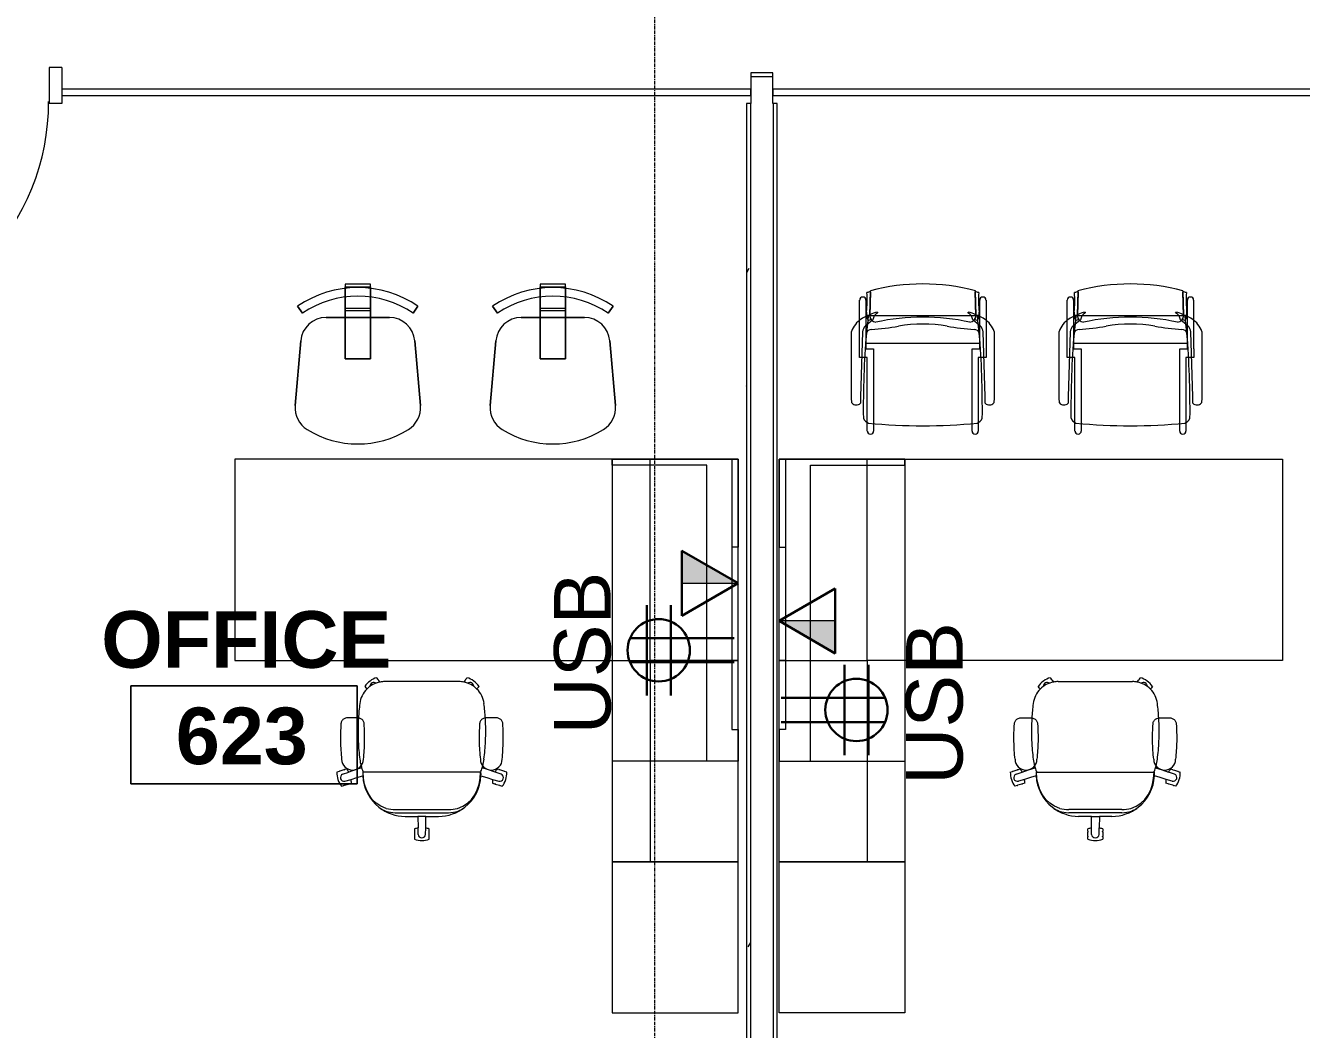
# Model space of a CAD drawing. Header units: inches. Extents: x 2468 to 4886, y -16 to 1381.
# Drawn here: x 4112 to 4314.8, y 357.7 to 517.3 of the extents above; entities that cross this region are included whole.
import ezdxf

# ---------------------------------------------------------------- set-up
doc = ezdxf.new("R2010")
doc.units = ezdxf.units.IN
doc.header["$MEASUREMENT"] = 0
doc.linetypes.add('Grid Line 1_2_', pattern=[0.875, 0.5, -0.125, 0.125, -0.125])
for name, color, linetype, lineweight in [('A-ANNO-NOTE', 131, 'Continuous', 30), ('A-AREA-IDEN', 2, 'Continuous', 9), ('A-DOOR', 31, 'Continuous', 13), ('A-DOOR-FRAM', 31, 'Continuous', 20), ('A-GLAZ-CURT', 52, 'Continuous', 9), ('A-WALL', 113, 'Continuous', 13), ('A-WALL-PATT', 111, 'Continuous', 13), ('I-FURN', 30, 'Continuous', 9), ('I-WALL', 2, 'Continuous', 13), ('S-GRID', 1, 'Continuous', 9)]:
    doc.layers.add(name, color=color, linetype=linetype, lineweight=lineweight)
doc.styles.add('Swis721 Lt BT', font='swissl.ttf', dxfattribs={"height": 9})
doc.styles.add('Swis721 Lt BT_B', font='', dxfattribs={"height": 9})
doc.styles.get('Swis721 Lt BT_B').set_extended_font_data('Swis721 Lt BT', bold=True)

# ---------------------------------------------------------------- blocks, each defined once
blk = doc.blocks.new('Table-Teknion-Credenza_Top_for_Freestanding_Storage - CJCT20064-V2-6TH FLOOR POWER _ SIGNAL')
at = {"layer": 'I-FURN'}
for p, q in [((32, 10), (-32, 10)), ((-32, 10), (-32, 9)), ((-32, 9), (-32, -10)), ((32, -4), (32, 10)), ((32, -10), (32, -4)), ((-32, -10), (32, -10))]:
    blk.add_line(p, q, dxfattribs=at)
blk = doc.blocks.new('Storage-Teknion-Wall_Panel_Open_Shelves - CJWO3HF1432-V3-6TH FLOOR POWER _ SIGNAL')
at = {"layer": 'I-FURN'}
for p, q in [((16, 1), (-16, 1)), ((-16, 1), (-16, -13)), ((16, -13), (16, 1)), ((-16, -13), (16, -13))]:
    blk.add_line(p, q, dxfattribs=at)
blk = doc.blocks.new('Storage-Teknion-Wall_Panel_Under_Wall_Mount_Storage_Tackable - CJWUT2HF32-V4-6TH FLOOR POWER _ SIGNAL')
at = {"layer": 'I-FURN'}
for p, q in [((16, 0), (-16, 0)), ((-16, 0), (-16, -1)), ((-16, -1), (16, -1)), ((16, -1), (16, 0))]:
    blk.add_line(p, q, dxfattribs=at)
blk = doc.blocks.new('Support-Teknion-Power_Trunk_with_End_Gable - CJPTG292048-V20-6TH FLOOR POWER _ SIGNAL')
at = {"layer": 'I-FURN'}
for p, q in [((23, 15), (24, 15)), ((23, 9), (23, 15)), ((24, 15), (24, 9)), ((23, 0), (23, 9)), ((24, 9), (24, -4)), ((-24, 0), (-8, 0)), ((-24, -5), (-24, 0)), ((-8, 0), (23, 0)), ((-19, -4), (-19, -5)), ((10, -4), (-19, -4)), ((10, -5), (10, -4)), ((24, -4), (24, -5)), ((-19, -5), (-24, -5)), ((24, -5), (10, -5))]:
    blk.add_line(p, q, dxfattribs=at)
blk = doc.blocks.new('Table-Teknion-Run_Off_Fixed_Journal_Leg - CJRF3266-5115852-6TH FLOOR POWER _ SIGNAL')
at = {"layer": 'I-FURN'}
for p, q in [((33, 16), (-33, 16)), ((-33, 16), (-33, -16)), ((33, -16), (33, 16)), ((-33, -16), (33, -16))]:
    blk.add_line(p, q, dxfattribs=at)
blk = doc.blocks.new('Storage-Teknion-Tower_Pedestal_Coat_and_Open_Shelves - CJTPF692024-5115853-6TH FLOOR POWER _ SIGNAL')
at = {"layer": 'I-FURN'}
for p, q in [((12, 20), (-12, 20)), ((-12, 20), (-12, 0)), ((12, 0), (12, 20)), ((-12, 0), (12, 0))]:
    blk.add_line(p, q, dxfattribs=at)
blk = doc.blocks.new('Chair-Teknion-Projek - No Headrest_  Fixed T-Arms-V21-6TH FLOOR POWER _ SIGNAL')
at = {"layer": 'I-FURN'}
for p, q in [((-1.18, 13.82), (-1.18, 13.45)), ((-1.18, 13.33), (-1.18, 12.66)), ((-1.18, 12.54), (-1.18, 12.17)), ((-0.6, 13.04), (-0.61, 12.02)), ((0.6, 13.04), (0.61, 12.02)), ((1.18, 13.45), (1.18, 13.82)), ((1.18, 12.66), (1.18, 13.33)), ((1.18, 12.17), (1.18, 12.54)), ((-0.63, 10.17), (-2.65, 10.17)), ((-0.61, 12.02), (-0.63, 10.17)), ((-0.63, 10.17), (0.64, 10.17)), ((0.64, 10.17), (0.61, 12.02)), ((2.65, 10.17), (0.64, 10.17)), ((4.23, 9.61), (-4.23, 9.61)), ((4.23, 9.07), (-4.23, 9.07)), ((-12.42, 5.28), (-12.78, 5.39)), ((-11.67, 5.03), (-12.31, 5.24)), ((-11.24, 4.3), (-12.21, 4.6)), ((-11.2, 4.88), (-11.56, 5)), ((11.56, 5), (11.2, 4.88)), ((12.22, 4.6), (11.24, 4.3)), ((12.31, 5.24), (11.67, 5.03)), ((12.78, 5.39), (12.42, 5.28)), ((-13.51, 3.15), (-13.15, 3.03)), ((-13.04, 2.99), (-12.4, 2.79)), ((-12.59, 3.46), (-11.62, 3.13)), ((-12.29, 2.75), (-11.93, 2.64)), ((-9.39, 3.16), (9.39, 3.16)), ((12.59, 3.46), (11.62, 3.13)), ((11.93, 2.64), (12.29, 2.75)), ((12.4, 2.79), (13.04, 2.99)), ((13.15, 3.03), (13.51, 3.15)), ((-11.87, -5.48), (-11.02, -5.48)), ((-11.02, -5.48), (-10.17, -5.48)), ((10.17, -5.48), (11.02, -5.48)), ((11.02, -5.48), (11.87, -5.48)), ((-8.76, -10.04), (-8.79, -10.09)), ((8.79, -10.09), (8.76, -10.04)), ((-8.86, -10.18), (-9.08, -10.49)), ((-7.17, -11.87), (-6.95, -11.57)), ((-6.88, -11.48), (-6.65, -11.17)), ((-5.91, -11.24), (5.91, -11.24)), ((6.65, -11.17), (6.88, -11.48)), ((6.95, -11.57), (7.17, -11.87)), ((9.08, -10.49), (8.86, -10.18))]:
    blk.add_line(p, q, dxfattribs=at)
at = {"layer": 'I-FURN', "flags": 128}
for points in [[(-9.39, 3.72), (-10.32, 4.01), (-11.24, 4.3)], [(11.24, 4.3), (10.32, 4.01), (9.39, 3.72)], [(-11.62, 3.13), (-10.6, 2.79), (-9.58, 2.44)], [(9.58, 2.44), (10.6, 2.79), (11.62, 3.13)]]:
    blk.add_lwpolyline(points, dxfattribs=at)
at = {"layer": 'I-FURN'}
for centre, radius, start, end in [((0, 10.37), 3.64, 71.0766, 108.9234), ((-1.12, 13.45), 0.062, 180, 255.4949), ((-1.12, 13.33), 0.062, 104.5051, 180), ((-1.12, 12.66), 0.062, 180, 255.4949), ((-1.12, 12.54), 0.062, 104.5051, 180), ((0, 12.99), 0.6, 4.6052, 175.3948), ((1.12, 13.45), 0.062, 284.5051, 0), ((1.12, 13.33), 0.062, 0, 75.4949), ((1.12, 12.66), 0.062, 284.5051, 0), ((1.12, 12.54), 0.062, 360, 75.4949), ((-2.65, 3.42), 6.75, 90, 128.2502), ((0, 15.62), 3.65, 251.125, 260.3423), ((0, 15.62), 3.65, 279.6577, 288.875), ((2.65, 3.42), 6.75, 51.7498, 90), ((-2.64, 3.42), 6.76, 128.2502, 177.4222), ((-4.23, 5.34), 4.26, 110.8332, 127.5604), ((-4.23, 5.34), 4.26, 90, 110.8332), ((-4.46, 4.82), 4.25, 86.8142, 106.3928), ((4.23, 5.34), 4.26, 69.1668, 90), ((4.46, 4.82), 4.25, 73.6072, 93.1858), ((4.23, 5.34), 4.26, 52.4396, 69.1668), ((2.64, 3.42), 6.76, 2.5778, 51.7498), ((-9.87, 3.21), 3.64, 143.0766, 180.9234), ((-12.36, 4.01), 0.6, 75.7003, 247.3948), ((-12.44, 5.22), 0.062, 356.5051, 72), ((-12.33, 5.18), 0.062, 72, 147.4949), ((-11.69, 4.98), 0.062, 356.5051, 72), ((-11.58, 4.94), 0.062, 72, 147.4949), ((-14.86, 4.83), 3.65, 351.6577, 0.875), ((14.86, 4.83), 3.65, 179.125, 188.3423), ((11.58, 4.94), 0.062, 32.5051, 108), ((11.69, 4.98), 0.062, 108, 183.4949), ((12.36, 4.01), 0.6, 292.6052, 103.3948), ((12.33, 5.18), 0.062, 32.5051, 108), ((12.44, 5.22), 0.062, 108, 183.4949), ((9.87, 3.21), 3.64, 359.0766, 36.9234), ((-13.13, 3.09), 0.062, 252, 327.4949), ((-13.02, 3.05), 0.062, 176.5051, 252), ((-11.07, 1.13), 1.68, 88.2371, 181.0514), ((-12.38, 2.85), 0.062, 252, 327.4949), ((-12.27, 2.81), 0.062, 176.5051, 252), ((-14.86, 4.83), 3.65, 323.125, 332.3423), ((-10.97, 1.13), 1.68, 358.9487, 91.7629), ((-1.73, 0.04), 8.21, 165.0008, 172.6326), ((-1.73, 0.04), 8.21, 163.0114, 165.0008), ((-5.24, 1.24), 4.5, 154.7303, 164.55), ((-3.3, 3.44), 6.1, 177.3817, 182.6183), ((10.97, 1.13), 1.68, 88.2371, 181.0513), ((5.25, 1.25), 4.49, 15.4405, 25.2792), ((2.64, 3.42), 6.76, 357.851, 2.702), ((1.73, 0.04), 8.21, 14.9992, 16.9886), ((1.73, 0.04), 8.21, 7.3674, 14.9992), ((11.07, 1.13), 1.68, 358.9486, 91.7629), ((14.86, 4.83), 3.65, 207.6577, 216.875), ((12.27, 2.81), 0.062, 288, 3.4949), ((12.38, 2.85), 0.062, 212.5051, 288), ((13.02, 3.05), 0.062, 288, 3.4949), ((13.13, 3.09), 0.062, 212.5051, 288), ((24.25, -3.32), 34.4, 172.6337, 175.0203), ((-24.25, -3.32), 34.4, 2.6596, 7.3663), ((24.63, -3.33), 34.78, 177.4079, 183.5219), ((24.25, -3.32), 34.4, 175.0203, 177.3404), ((-24.63, -3.33), 34.78, 356.4781, 2.5921), ((24.63, -3.33), 34.78, 183.5219, 187.2835), ((-24.63, -3.33), 34.78, 352.7165, 356.4781), ((-5.91, -7.24), 4, 187.2835, 224.5938), ((5.91, -7.24), 4, 315.4062, 352.7165), ((-8.74, -10.12), 0.062, 144, 219.4949), ((-5.91, -7.24), 4, 224.5938, 259.2841), ((5.91, -7.24), 4, 280.7159, 315.4062), ((8.74, -10.12), 0.062, 320.5051, 36), ((-6.1, -8.39), 3.64, 215.0766, 252.9234), ((-8.81, -10.22), 0.062, 68.5051, 144), ((-7.64, -10.51), 0.6, 177.9823, 306.3956), ((-6.93, -11.44), 0.062, 248.5051, 324), ((-7, -11.54), 0.062, 324, 39.4949), ((-5.91, -7.24), 4, 259.2841, 270), ((5.91, -7.24), 4, 270, 280.7159), ((6.93, -11.44), 0.062, 216, 291.4949), ((7, -11.54), 0.062, 140.5051, 216), ((6.1, -8.39), 3.64, 287.0766, 324.9234), ((7.64, -10.51), 0.6, 233.6044, 2.0177), ((8.81, -10.22), 0.062, 36, 111.4949)]:
    blk.add_arc(centre, radius, start, end, dxfattribs=at)
for points in [[(-5.66, 8.9), (-8.07, 8.21), (-9.33, 5.79), (-9.33, 3.16)], [(5.66, 8.9), (8.07, 8.21), (9.33, 5.79), (9.33, 3.16)], [(-12.75, 1.09), (-12.85, 0.16), (-12.97, -1.72), (-12.93, -3.6), (-12.86, -4.54)], [(-9.18, -4.54), (-9.11, -3.6), (-9.06, -1.72), (-9.18, 0.16), (-9.29, 1.09)], [(9.29, 1.09), (9.18, 0.16), (9.06, -1.72), (9.11, -3.6), (9.18, -4.54)], [(12.86, -4.54), (12.93, -3.6), (12.97, -1.72), (12.85, 0.16), (12.75, 1.09)], [(-12.86, -4.54), (-12.85, -4.63), (-12.82, -4.79), (-12.71, -5.02), (-12.55, -5.21), (-12.35, -5.36), (-12.12, -5.46), (-11.95, -5.48), (-11.87, -5.48)], [(-10.17, -5.48), (-10.08, -5.48), (-9.92, -5.46), (-9.68, -5.36), (-9.48, -5.21), (-9.32, -5.02), (-9.21, -4.79), (-9.18, -4.63), (-9.18, -4.54)], [(9.18, -4.54), (9.18, -4.63), (9.21, -4.79), (9.32, -5.02), (9.48, -5.21), (9.68, -5.36), (9.92, -5.46), (10.08, -5.48), (10.17, -5.48)], [(11.87, -5.48), (11.95, -5.48), (12.12, -5.46), (12.35, -5.36), (12.55, -5.21), (12.71, -5.02), (12.82, -4.79), (12.85, -4.63), (12.86, -4.54)]]:
    blk.add_open_spline(points, degree=3, dxfattribs=at)
blk = doc.blocks.new('Storage-Teknion-Pedestal_Unfinished_Top_2_High - CJPCSB2016-V6-6TH FLOOR POWER _ SIGNAL')
at = {"layer": 'I-FURN'}
for p, q in [((8, 20), (-8, 20)), ((-8, 20), (-8, 6)), ((8, 6), (8, 20)), ((-8, 6), (-8, 0)), ((8, 0), (8, 6)), ((-8, 0), (8, 0))]:
    blk.add_line(p, q, dxfattribs=at)
blk = doc.blocks.new('System Panel - Glazed-6291276-6TH FLOOR POWER _ SIGNAL')
at = {"layer": 'A-GLAZ-CURT', "lineweight": 13}
for p, q in [((54.75, 0.5), (-54.75, 0.5)), ((-54.75, 0.5), (-54.75, -0.5)), ((54.75, -0.5), (54.75, 0.5)), ((-54.75, -0.5), (54.75, -0.5))]:
    blk.add_line(p, q, dxfattribs=at)
blk = doc.blocks.new('Single Flush - OTJ_SOLIDFLUSH_ALUM-6376844-6TH FLOOR POWER _ SIGNAL')
at = {"layer": 'A-DOOR', "lineweight": 20}
for p, q in [((16.15625, 38.25), (16.15625, 2.4375)), ((17.90625, 38.25), (16.15625, 38.25)), ((17.90625, 2.4375), (17.90625, 38.25)), ((16.15625, 2.4375), (17.90625, 2.4375))]:
    blk.add_line(p, q, dxfattribs=at)
at = {"layer": 'A-DOOR', "lineweight": 9}
blk.add_arc((17.90625, 2.4375), 35.8125, 90, 180.5, dxfattribs=at)
at = {"layer": 'A-DOOR-FRAM'}
for p, q in [((-20, -3.3125), (-20, 2.4375)), ((-20, 2.4375), (-18, 2.4375)), ((-18, -3.3125), (-18, 2.4375)), ((18.000004, -3.3125), (18.000004, 2.4375)), ((18.000004, 2.4375), (20.000004, 2.4375)), ((20.000004, -3.3125), (20.000004, 2.4375)), ((-20, -3.3125), (-18, -3.3125)), ((18.000004, -3.3125), (20.000004, -3.3125))]:
    blk.add_line(p, q, dxfattribs=at)
blk = doc.blocks.new('F-Chairs1 - Side 01-V31-6TH FLOOR POWER _ SIGNAL')
at = {"layer": 'I-FURN'}
for p, q in [((-9.07, 9.03), (-9.96, 19.32)), ((-9.96, 19.32), (-9.07, 9.03)), ((-9.07, 9.03), (-9.96, 19.32)), ((9.96, 19.32), (9.07, 9.03)), ((9.07, 9.03), (9.96, 19.32)), ((9.96, 19.32), (9.07, 9.03)), ((-2, 11.91), (-2, 5.32)), ((2, 11.91), (-2, 11.91)), ((-2, 11.91), (2, 11.91)), ((-2, 5.32), (-2, 11.91)), ((2, 11.91), (2, 5.32)), ((2, 5.32), (2, 11.91)), ((-9.57, 3.52), (-8.8, 4.64)), ((-8.8, 4.64), (-9.57, 3.52)), ((-9.57, 3.52), (-8.8, 4.64)), ((5.02, 5.32), (-5.02, 5.32)), ((-5.02, 5.32), (5.02, 5.32)), ((5.02, 5.32), (-5.02, 5.32)), ((-2, 5.32), (-2, 3.91)), ((-2, 4.21), (-2, 5.32)), ((2, 4.21), (-2, 4.21)), ((-2, 2.09), (-2, 4.21)), ((2, 5.32), (2, 4.21)), ((2, 3.91), (2, 5.32)), ((2, 4.21), (2, 2.09)), ((8.8, 4.64), (9.57, 3.52)), ((9.57, 3.52), (8.8, 4.64)), ((8.8, 4.64), (9.57, 3.52)), ((-2, 3.91), (-2, 2.09)), ((-2, 3.91), (2, 3.91)), ((-2, 2.09), (-2, 0.72)), ((-2, 0.72), (-2, 2.09)), ((2, 2.09), (2, 3.91)), ((2, 2.09), (2, 0.72)), ((2, 0.72), (2, 2.09)), ((-2, 0.72), (-2, 0)), ((-2, 0.46), (-2, 0.72)), ((2, 0.46), (-2, 0.46)), ((-2, 0.46), (-2, 0)), ((2, 0.46), (-2, 0.46)), ((2, 0.72), (2, 0.46)), ((2, 0), (2, 0.72)), ((2, 0), (2, 0.46)), ((-2, 0), (2, 0)), ((-2, 0), (2, 0))]:
    blk.add_line(p, q, dxfattribs=at)
for centre, radius, start, end in [((0, 10.06), 15.35, 58.407, 121.593), ((0, 10.06), 15.35, 58.407, 121.593), ((0, 10.06), 15.35, 58.407, 121.593), ((-5.91, 19.67), 4.06, 121.593, 184.9697), ((-5.91, 19.67), 4.06, 121.593, 184.9697), ((-5.91, 19.67), 4.06, 121.593, 184.9697), ((5.91, 19.67), 4.06, 355.0303, 58.407), ((5.91, 19.67), 4.06, 355.0303, 58.407), ((5.91, 19.67), 4.06, 355.0303, 58.407), ((-5.02, 9.38), 4.06, 184.9697, 270), ((-5.02, 9.38), 4.06, 184.9697, 270), ((-5.02, 9.38), 4.06, 184.9697, 270), ((5.02, 9.38), 4.06, 270, 355.0303), ((5.02, 9.38), 4.06, 270, 355.0303), ((5.02, 9.38), 4.06, 270, 355.0303), ((0, 17.51), 15.59, 235.6197, 304.3803), ((0, 17.51), 15.59, 235.6197, 304.3803), ((0, 17.51), 15.59, 235.6197, 304.3803), ((0, 17.51), 16.94, 235.6197, 304.3803), ((0, 17.51), 16.94, 235.6197, 304.3803), ((0, 17.51), 16.94, 235.6197, 304.3803)]:
    blk.add_arc(centre, radius, start, end, dxfattribs=at)
blk = doc.blocks.new('Table-Teknion-Credenza_Top_for_Freestanding_Storage - CJCT20064-V11-6TH FLOOR POWER _ SIGNAL')
at = {"layer": 'I-FURN'}
for p, q in [((-32, 10), (32, 10)), ((-32, -9), (-32, 10)), ((32, 10), (32, 4)), ((32, 4), (32, -10)), ((-32, -10), (-32, -9)), ((32, -10), (-32, -10))]:
    blk.add_line(p, q, dxfattribs=at)
blk = doc.blocks.new('Storage-Teknion-Wall_Panel_Open_Shelves - CJWO3HF1432-V12-6TH FLOOR POWER _ SIGNAL')
at = {"layer": 'I-FURN'}
for p, q in [((-16, 13), (16, 13)), ((-16, -1), (-16, 13)), ((16, 13), (16, -1)), ((16, -1), (-16, -1))]:
    blk.add_line(p, q, dxfattribs=at)
blk = doc.blocks.new('Storage-Teknion-Wall_Panel_Under_Wall_Mount_Storage_Tackable - CJWUT2HF32-V13-6TH FLOOR POWER _ SIGNAL')
at = {"layer": 'I-FURN'}
for p, q in [((-16, 1), (16, 1)), ((-16, 0), (-16, 1)), ((16, 0), (-16, 0)), ((16, 1), (16, 0))]:
    blk.add_line(p, q, dxfattribs=at)
blk = doc.blocks.new('Support-Teknion-Power_Trunk_with_End_Gable - CJPTG292048-V49-6TH FLOOR POWER _ SIGNAL')
at = {"layer": 'I-FURN'}
for p, q in [((-19, 5), (-24, 5)), ((-24, 5), (-24, 0)), ((-19, 4), (-19, 5)), ((24, 5), (10, 5)), ((10, 5), (10, 4)), ((24, 4), (24, 5)), ((10, 4), (-19, 4)), ((24, -9), (24, 4)), ((-24, 0), (-8, 0)), ((-8, 0), (23, 0)), ((23, 0), (23, -9)), ((23, -9), (23, -15)), ((24, -15), (24, -9)), ((23, -15), (24, -15))]:
    blk.add_line(p, q, dxfattribs=at)
blk = doc.blocks.new('Table-Teknion-Run_Off_Fixed_Journal_Leg - CJRF3266-5471392-6TH FLOOR POWER _ SIGNAL')
at = {"layer": 'I-FURN'}
for p, q in [((-33, 16), (33, 16)), ((-33, -16), (-33, 16)), ((33, 16), (33, -16)), ((33, -16), (-33, -16))]:
    blk.add_line(p, q, dxfattribs=at)
blk = doc.blocks.new('Storage-Teknion-Tower_Pedestal_Coat_and_Open_Shelves - CJTPF692024-5122624-6TH FLOOR POWER _ SIGNAL')
at = {"layer": 'I-FURN'}
for p, q in [((-12, 0), (12, 0)), ((-12, -20), (-12, 0)), ((12, 0), (12, -20)), ((12, -20), (-12, -20))]:
    blk.add_line(p, q, dxfattribs=at)
blk = doc.blocks.new('Chair-Teknion-Projek - No Headrest_  Fixed T-Arms-V15-6TH FLOOR POWER _ SIGNAL')
at = {"layer": 'I-FURN'}
for p, q in [((-8.86, 10.18), (-9.08, 10.49)), ((-7.17, 11.87), (-6.95, 11.57)), ((-6.88, 11.48), (-6.65, 11.17)), ((-5.91, 11.24), (5.91, 11.24)), ((6.65, 11.17), (6.88, 11.48)), ((6.95, 11.57), (7.17, 11.87)), ((9.08, 10.49), (8.86, 10.18)), ((-8.76, 10.04), (-8.79, 10.09)), ((8.79, 10.09), (8.76, 10.04)), ((-11.87, 5.48), (-11.02, 5.48)), ((-11.02, 5.48), (-10.17, 5.48)), ((10.17, 5.48), (11.02, 5.48)), ((11.02, 5.48), (11.87, 5.48)), ((-13.51, -3.15), (-13.15, -3.03)), ((-13.04, -2.99), (-12.4, -2.79)), ((-12.59, -3.46), (-11.62, -3.13)), ((-12.29, -2.75), (-11.93, -2.64)), ((-9.39, -3.16), (9.39, -3.16)), ((12.59, -3.46), (11.62, -3.13)), ((11.93, -2.64), (12.29, -2.75)), ((12.4, -2.79), (13.04, -2.99)), ((13.15, -3.03), (13.51, -3.15)), ((-12.42, -5.28), (-12.78, -5.39)), ((-11.67, -5.03), (-12.31, -5.24)), ((-11.24, -4.3), (-12.21, -4.6)), ((-11.2, -4.88), (-11.56, -5)), ((11.56, -5), (11.2, -4.88)), ((12.22, -4.6), (11.24, -4.3)), ((12.31, -5.24), (11.67, -5.03)), ((12.78, -5.39), (12.42, -5.28)), ((4.23, -9.07), (-4.23, -9.07)), ((4.23, -9.61), (-4.23, -9.61)), ((-0.63, -10.17), (-2.65, -10.17)), ((-1.18, -12.54), (-1.18, -12.17)), ((-0.61, -12.02), (-0.63, -10.17)), ((-0.63, -10.17), (0.64, -10.17)), ((-0.6, -13.04), (-0.61, -12.02)), ((0.6, -13.04), (0.61, -12.02)), ((0.64, -10.17), (0.61, -12.02)), ((2.65, -10.17), (0.64, -10.17)), ((1.18, -12.17), (1.18, -12.54)), ((-1.18, -13.33), (-1.18, -12.66)), ((-1.18, -13.82), (-1.18, -13.45)), ((1.18, -12.66), (1.18, -13.33)), ((1.18, -13.45), (1.18, -13.82))]:
    blk.add_line(p, q, dxfattribs=at)
at = {"layer": 'I-FURN', "flags": 128}
for points in [[(-11.62, -3.13), (-10.6, -2.79), (-9.58, -2.44)], [(-9.39, -3.72), (-10.32, -4.01), (-11.24, -4.3)], [(11.24, -4.3), (10.32, -4.01), (9.39, -3.72)], [(9.58, -2.44), (10.6, -2.79), (11.62, -3.13)]]:
    blk.add_lwpolyline(points, dxfattribs=at)
at = {"layer": 'I-FURN'}
for centre, radius, start, end in [((-6.1, 8.39), 3.64, 107.0766, 144.9234), ((-8.81, 10.22), 0.062, 216, 291.4949), ((-8.74, 10.12), 0.062, 140.5051, 216), ((-5.91, 7.24), 4, 100.7159, 135.4062), ((-7.64, 10.51), 0.6, 53.6044, 182.0177), ((-7, 11.54), 0.062, 320.5051, 36), ((-6.93, 11.44), 0.062, 36, 111.4949), ((-5.91, 7.24), 4, 90, 100.7159), ((5.91, 7.24), 4, 79.2841, 90), ((5.91, 7.24), 4, 44.5938, 79.2841), ((6.93, 11.44), 0.062, 68.5051, 144), ((7, 11.54), 0.062, 144, 219.4949), ((6.1, 8.39), 3.64, 35.0766, 72.9234), ((7.64, 10.51), 0.6, 357.9823, 126.3956), ((8.81, 10.22), 0.062, 248.5051, 324), ((8.74, 10.12), 0.062, 324, 39.4949), ((-5.91, 7.24), 4, 135.4062, 172.7165), ((5.91, 7.24), 4, 7.2835, 44.5938), ((24.63, 3.33), 34.78, 172.7165, 176.4781), ((-24.63, 3.33), 34.78, 3.5219, 7.2835), ((24.63, 3.33), 34.78, 176.4781, 182.5921), ((-24.63, 3.33), 34.78, 357.4079, 3.5219), ((24.25, 3.32), 34.4, 182.6596, 187.3663), ((-24.25, 3.32), 34.4, 352.6337, 357.3404), ((-11.07, -1.13), 1.68, 178.9486, 271.7629), ((-10.97, -1.13), 1.68, 268.2371, 1.0513), ((-1.73, -0.04), 8.21, 187.3674, 194.9992), ((10.97, -1.13), 1.68, 178.9487, 271.7629), ((1.73, -0.04), 8.21, 345.0008, 352.6326), ((11.07, -1.13), 1.68, 268.2371, 1.0514), ((-9.87, -3.21), 3.64, 179.0766, 216.9234), ((-13.13, -3.09), 0.062, 32.5051, 108), ((-13.02, -3.05), 0.062, 108, 183.4949), ((-12.36, -4.01), 0.6, 112.6052, 284.2997), ((-12.38, -2.85), 0.062, 32.5051, 108), ((-12.27, -2.81), 0.062, 108, 183.4949), ((-14.86, -4.83), 3.65, 27.6577, 36.875), ((-1.73, -0.04), 8.21, 194.9992, 196.9886), ((-5.24, -1.24), 4.5, 195.45, 205.2697), ((-3.3, -3.44), 6.1, 177.3817, 182.6183), ((-2.64, -3.42), 6.76, 182.5778, 231.7498), ((2.64, -3.42), 6.76, 308.2502, 357.4222), ((5.25, -1.25), 4.49, 334.7208, 344.5595), ((2.64, -3.42), 6.76, 357.298, 2.149), ((1.73, -0.04), 8.21, 343.0114, 345.0008), ((14.86, -4.83), 3.65, 143.125, 152.3423), ((12.36, -4.01), 0.6, 256.6052, 67.3948), ((12.27, -2.81), 0.062, 356.5051, 72), ((12.38, -2.85), 0.062, 72, 147.4949), ((9.87, -3.21), 3.64, 323.0766, 0.9234), ((13.02, -3.05), 0.062, 356.5051, 72), ((13.13, -3.09), 0.062, 72, 147.4949), ((-12.44, -5.22), 0.062, 288, 3.4949), ((-12.33, -5.18), 0.062, 212.5051, 288), ((-11.69, -4.98), 0.062, 288, 3.4949), ((-11.58, -4.94), 0.062, 212.5051, 288), ((-14.86, -4.83), 3.65, 359.125, 8.3423), ((14.86, -4.83), 3.65, 171.6577, 180.875), ((11.58, -4.94), 0.062, 252, 327.4949), ((11.69, -4.98), 0.062, 176.5051, 252), ((12.33, -5.18), 0.062, 252, 327.4949), ((12.44, -5.22), 0.062, 176.5051, 252), ((-2.65, -3.42), 6.75, 231.7498, 270), ((-4.23, -5.34), 4.26, 232.4396, 249.1668), ((-4.23, -5.34), 4.26, 249.1668, 270), ((-4.46, -4.82), 4.25, 253.6072, 273.1858), ((2.65, -3.42), 6.75, 270, 308.2502), ((4.46, -4.82), 4.25, 266.8142, 286.3928), ((4.23, -5.34), 4.26, 270, 290.8332), ((4.23, -5.34), 4.26, 290.8332, 307.5604), ((0, -15.62), 3.65, 99.6577, 108.875), ((0, -15.62), 3.65, 71.125, 80.3423), ((-1.12, -12.54), 0.062, 180, 255.4949), ((-1.12, -12.66), 0.062, 104.5051, 180), ((-1.12, -13.33), 0.062, 180, 255.4949), ((-1.12, -13.45), 0.062, 104.5051, 180), ((0, -10.37), 3.64, 251.0766, 288.9234), ((0, -12.99), 0.6, 184.6052, 355.3948), ((1.12, -12.54), 0.062, 284.5051, 0), ((1.12, -12.66), 0.062, 360, 75.4949), ((1.12, -13.33), 0.062, 284.5051, 360), ((1.12, -13.45), 0.062, 360, 75.4949)]:
    blk.add_arc(centre, radius, start, end, dxfattribs=at)
for points in [[(-12.75, -1.09), (-12.85, -0.16), (-12.97, 1.72), (-12.93, 3.6), (-12.86, 4.54)], [(-12.86, 4.54), (-12.85, 4.63), (-12.82, 4.79), (-12.71, 5.02), (-12.55, 5.21), (-12.35, 5.36), (-12.12, 5.46), (-11.95, 5.48), (-11.87, 5.48)], [(-10.17, 5.48), (-10.08, 5.48), (-9.92, 5.46), (-9.68, 5.36), (-9.48, 5.21), (-9.32, 5.02), (-9.21, 4.79), (-9.18, 4.63), (-9.18, 4.54)], [(-9.18, 4.54), (-9.11, 3.6), (-9.06, 1.72), (-9.18, -0.16), (-9.29, -1.09)], [(9.29, -1.09), (9.18, -0.16), (9.06, 1.72), (9.11, 3.6), (9.18, 4.54)], [(9.18, 4.54), (9.18, 4.63), (9.21, 4.79), (9.32, 5.02), (9.48, 5.21), (9.68, 5.36), (9.92, 5.46), (10.08, 5.48), (10.17, 5.48)], [(11.87, 5.48), (11.95, 5.48), (12.12, 5.46), (12.35, 5.36), (12.55, 5.21), (12.71, 5.02), (12.82, 4.79), (12.85, 4.63), (12.86, 4.54)], [(12.86, 4.54), (12.93, 3.6), (12.97, 1.72), (12.85, -0.16), (12.75, -1.09)], [(-5.66, -8.9), (-8.07, -8.21), (-9.33, -5.79), (-9.33, -3.16)], [(5.66, -8.9), (8.07, -8.21), (9.33, -5.79), (9.33, -3.16)]]:
    blk.add_open_spline(points, degree=3, dxfattribs=at)
blk = doc.blocks.new('Storage-Teknion-Pedestal_Unfinished_Top_2_High - CJPCSB2016-V16-6TH FLOOR POWER _ SIGNAL')
at = {"layer": 'I-FURN'}
for p, q in [((-8, 0), (8, 0)), ((-8, -6), (-8, 0)), ((8, 0), (8, -6)), ((-8, -20), (-8, -6)), ((8, -6), (8, -20)), ((8, -20), (-8, -20))]:
    blk.add_line(p, q, dxfattribs=at)
blk = doc.blocks.new('F-Haworth_Chair_X99-Seminar - X99 Seminar Chair with Glides-V63-6TH FLOOR POWER _ SIGNAL')
at = {"layer": 'I-FURN'}
for p, q in [((-8.82, 9.44), (-8.82, 10.78)), ((-7.83, 10.78), (-7.83, 9.57)), ((7.83, 9.57), (7.83, 10.78)), ((8.82, 10.78), (8.82, 9.44)), ((-8.82, -0.89), (-8.82, 9.44)), ((-7.83, 9.57), (-7.83, -2.27)), ((7.83, -2.27), (7.83, 9.57)), ((8.82, 9.44), (8.82, -0.89)), ((-11.32, 5.48), (-11.3, 6.32)), ((-9.92, 6.36), (-9.92, 5.36)), ((9.92, 5.36), (9.92, 6.36)), ((11.3, 6.32), (11.32, 5.48)), ((-11.32, -5.06), (-11.32, 5.48)), ((-9.92, 5.36), (-9.57, -4.97)), ((9.57, -4.97), (9.92, 5.36)), ((11.32, 5.48), (11.32, -5.06)), ((-10.07, -0.89), (-9.71, -0.89)), ((-10.07, -2.27), (-10.07, -0.89)), ((-9.71, -0.89), (-9.2, -0.89)), ((-9.2, -0.89), (-8.82, -0.89)), ((8.82, -0.89), (9.2, -0.89)), ((9.2, -0.89), (9.71, -0.89)), ((9.71, -0.89), (10.07, -0.89)), ((10.07, -0.89), (10.07, -2.27)), ((-10.04, -2.27), (-10.07, -2.27)), ((-10.04, -4.99), (-10.04, -2.27)), ((-9.07, -3.12), (9.07, -3.12)), ((-9.07, -3.2), (-9.07, -3.12)), ((-8.9, -4.8), (-9.07, -3.2)), ((-9.04, -2.27), (-9.04, -3.12)), ((-7.83, -2.27), (-9.04, -2.27)), ((-9.04, -3.12), (-9.04, -3.43)), ((-9.04, -3.43), (-9.04, -3.62)), ((-9.04, -3.62), (-9.04, -5.99)), ((9.04, -2.27), (7.83, -2.27)), ((9.07, -3.2), (8.9, -4.8)), ((9.04, -3.12), (9.04, -2.27)), ((9.04, -3.43), (9.04, -3.12)), ((9.04, -3.62), (9.04, -3.43)), ((9.04, -5.99), (9.04, -3.62)), ((9.07, -3.12), (9.07, -3.2)), ((10.04, -2.27), (10.04, -4.99)), ((10.07, -2.27), (10.04, -2.27)), ((-10.04, -6.81), (-10.04, -5)), ((-9.13, -5.92), (-8.07, -6.77)), ((-9.04, -5.99), (-9.04, -7.4)), ((-8.88, -4.99), (-8.89, -4.91)), ((-8.75, -6.22), (-8.88, -4.99)), ((8.07, -6.77), (9.13, -5.92)), ((8.88, -4.99), (8.75, -6.22)), ((8.89, -4.91), (8.88, -4.99)), ((9.04, -7.4), (9.04, -5.99)), ((10.04, -5), (10.04, -6.81)), ((-10.04, -10.02), (-10.04, -6.81)), ((-9.04, -7.4), (-9.04, -10.02)), ((-8.68, -6.87), (-8.75, -6.22)), ((-8.62, -7.42), (-8.68, -6.87)), ((-8.6, -7.6), (-8.62, -7.43)), ((-8.61, -6.81), (-8.23, -6.95)), ((-8.49, -7.6), (-8.56, -7.6)), ((-8.42, -7.57), (-8.34, -11.37)), ((-8.34, -11.52), (-8.42, -7.57)), ((-7.65, -7.6), (-8.4, -7.6)), ((-8.03, -6.81), (-7.95, -6.87)), ((7.65, -7.6), (-7.65, -7.6)), ((-7.18, -7.99), (-7.21, -8.13)), ((7.21, -8.13), (7.18, -7.99)), ((8.4, -7.6), (7.65, -7.6)), ((7.95, -6.87), (8.03, -6.81)), ((8.23, -6.95), (8.61, -6.81)), ((8.34, -11.37), (8.42, -7.57)), ((8.42, -7.57), (8.34, -11.52)), ((8.56, -7.6), (8.49, -7.6)), ((8.62, -7.43), (8.6, -7.6)), ((8.68, -6.87), (8.62, -7.42)), ((8.75, -6.22), (8.68, -6.87)), ((9.04, -10.02), (9.04, -7.4)), ((10.04, -6.81), (10.04, -10.02))]:
    blk.add_line(p, q, dxfattribs=at)
for centre, radius, start, end in [((-8.32, 10.78), 0.495, 0, 180), ((8.32, 10.78), 0.495, 0, 180), ((-8.21, 8.28), 1.31, 110.0433, 159.9567), ((144.06, 7.32), 153.52, 179.4749, 184.5213), ((0, -75.01), 84.96, 84.1475, 95.8525), ((8.21, 8.28), 1.31, 20.0433, 69.9567), ((-144.06, 7.32), 153.52, 355.4787, 0.5251), ((-10.58, 5.68), 0.956, 45.8901, 138.1099), ((10.58, 5.68), 0.956, 41.8901, 134.1099), ((-7.87, -3.92), 3.63, 198.1789, 238.0478), ((-8.18, -4.9), 1.39, 182.8013, 227.1078), ((-8.24, -4.59), 0.763, 194.2338, 275.7662), ((-11.32, -48.08), 42.84, 79.9767, 85.7699), ((0, 15.97), 22.19, 259.9767, 280.0233), ((11.32, -48.08), 42.84, 94.2301, 100.0233), ((8.24, -4.59), 0.763, 264.2338, 345.7662), ((8.18, -4.9), 1.39, 312.8922, 357.1987), ((7.87, -3.92), 3.63, 301.9522, 341.8211), ((-4.71, 1.15), 9.61, 238.0478, 243.9964), ((-5.2, -7.86), 3.74, 170.0936, 184.0143), ((-4.71, 1.15), 9.61, 243.9964, 246.4906), ((-8.28, -7.33), 0.613, 122.5427, 170.0936), ((-4.71, 1.15), 9.61, 246.6393, 247.073), ((-7.37, -7.55), 1.05, 95.9554, 181.1786), ((-7.37, -7.55), 1.05, 145.2002, 181.1786), ((-4.71, 1.15), 9.61, 247.2631, 254.9334), ((-6.55, -6.76), 1.38, 185.0878, 212.4248), ((-6.55, -6.76), 1.38, 214.0187, 242.9497), ((0, 26.49), 33.83, 257.2285, 282.7715), ((6.55, -6.76), 1.38, 297.0503, 325.9813), ((4.71, 1.15), 9.61, 285.0666, 292.7369), ((7.37, -7.55), 1.05, 358.8214, 84.0446), ((6.55, -6.76), 1.38, 327.5752, 354.9122), ((7.37, -7.55), 1.05, 358.8214, 34.7998), ((4.71, 1.15), 9.61, 292.927, 293.3607), ((4.71, 1.15), 9.61, 293.5094, 296.0036), ((8.28, -7.33), 0.613, 9.9064, 57.4573), ((5.2, -7.86), 3.74, 355.9857, 9.9064), ((4.71, 1.15), 9.61, 296.0036, 301.9522), ((-9.54, -10.02), 0.498, 180, 0), ((-36.06, -10.03), 27.2, 357.4882, 4.0143), ((36.06, -10.03), 27.2, 175.9857, 182.5118), ((9.54, -10.02), 0.498, 180, 0), ((0, 20.73), 33.17, 254.4478, 255.4234), ((0, 20.29), 32.89, 255.304, 284.6925), ((0, 20.73), 33.17, 284.5766, 285.5522)]:
    blk.add_arc(centre, radius, start, end, dxfattribs=at)
blk = doc.blocks.new('F-Haworth_Chair_X99-Seminar - X99 Seminar Chair with Glides-V64-6TH FLOOR POWER _ SIGNAL')
at = {"layer": 'I-FURN'}
for p, q in [((-8.82, 9.44), (-8.82, 10.78)), ((-7.83, 10.78), (-7.83, 9.57)), ((7.83, 9.57), (7.83, 10.78)), ((8.82, 10.78), (8.82, 9.44)), ((-8.82, -0.89), (-8.82, 9.44)), ((-7.83, 9.57), (-7.83, -2.27)), ((7.83, -2.27), (7.83, 9.57)), ((8.82, 9.44), (8.82, -0.89)), ((-11.32, 5.48), (-11.3, 6.32)), ((-9.92, 6.36), (-9.92, 5.36)), ((9.92, 5.36), (9.92, 6.36)), ((11.3, 6.32), (11.32, 5.48)), ((-11.32, -5.06), (-11.32, 5.48)), ((-9.92, 5.36), (-9.57, -4.97)), ((9.57, -4.97), (9.92, 5.36)), ((11.32, 5.48), (11.32, -5.06)), ((-10.07, -0.89), (-9.71, -0.89)), ((-10.07, -2.27), (-10.07, -0.89)), ((-9.71, -0.89), (-9.2, -0.89)), ((-9.2, -0.89), (-8.82, -0.89)), ((8.82, -0.89), (9.2, -0.89)), ((9.2, -0.89), (9.71, -0.89)), ((9.71, -0.89), (10.07, -0.89)), ((10.07, -0.89), (10.07, -2.27)), ((-10.04, -2.27), (-10.07, -2.27)), ((-10.04, -4.99), (-10.04, -2.27)), ((-9.07, -3.12), (-4.37, -3.12)), ((-9.07, -3.2), (-9.07, -3.12)), ((-8.9, -4.8), (-9.07, -3.2)), ((-9.04, -2.27), (-9.04, -3.12)), ((-7.83, -2.27), (-9.04, -2.27)), ((-9.04, -3.12), (-9.04, -3.43)), ((-9.04, -3.43), (-9.04, -3.62)), ((-9.04, -3.62), (-9.04, -5.99)), ((-4.33, -3.12), (9.07, -3.12)), ((9.04, -2.27), (7.83, -2.27)), ((9.07, -3.2), (8.9, -4.8)), ((9.04, -3.12), (9.04, -2.27)), ((9.04, -3.43), (9.04, -3.12)), ((9.04, -3.62), (9.04, -3.43)), ((9.04, -5.99), (9.04, -3.62)), ((9.07, -3.12), (9.07, -3.2)), ((10.04, -2.27), (10.04, -4.99)), ((10.07, -2.27), (10.04, -2.27)), ((-10.04, -6.81), (-10.04, -5)), ((-9.13, -5.92), (-8.07, -6.77)), ((-9.04, -5.99), (-9.04, -7.4)), ((-8.88, -4.99), (-8.89, -4.91)), ((-8.75, -6.22), (-8.88, -4.99)), ((8.07, -6.77), (9.13, -5.92)), ((8.88, -4.99), (8.75, -6.22)), ((8.89, -4.91), (8.88, -4.99)), ((9.04, -7.4), (9.04, -5.99)), ((10.04, -5), (10.04, -6.81)), ((-10.04, -10.02), (-10.04, -6.81)), ((-9.04, -7.4), (-9.04, -10.02)), ((-8.68, -6.87), (-8.75, -6.22)), ((-8.62, -7.42), (-8.68, -6.87)), ((-8.6, -7.6), (-8.62, -7.43)), ((-8.61, -6.81), (-8.23, -6.95)), ((-8.49, -7.6), (-8.56, -7.6)), ((-8.42, -7.57), (-8.34, -11.37)), ((-8.34, -11.52), (-8.42, -7.57)), ((-7.65, -7.6), (-8.4, -7.6)), ((-8.03, -6.81), (-7.95, -6.87)), ((7.65, -7.6), (-7.65, -7.6)), ((-7.18, -7.99), (-7.21, -8.13)), ((7.21, -8.13), (7.18, -7.99)), ((8.4, -7.6), (7.65, -7.6)), ((7.95, -6.87), (8.03, -6.81)), ((8.23, -6.95), (8.61, -6.81)), ((8.34, -11.37), (8.42, -7.57)), ((8.42, -7.57), (8.34, -11.52)), ((8.56, -7.6), (8.49, -7.6)), ((8.62, -7.43), (8.6, -7.6)), ((8.68, -6.87), (8.62, -7.42)), ((8.75, -6.22), (8.68, -6.87)), ((9.04, -10.02), (9.04, -7.4)), ((10.04, -6.81), (10.04, -10.02))]:
    blk.add_line(p, q, dxfattribs=at)
for centre, radius, start, end in [((-8.32, 10.78), 0.495, 0, 180), ((8.32, 10.78), 0.495, 0, 180), ((-8.21, 8.28), 1.31, 110.0433, 159.9567), ((144.06, 7.32), 153.52, 179.4749, 184.5213), ((0, -75.01), 84.96, 84.1475, 95.8525), ((8.21, 8.28), 1.31, 20.0433, 69.9567), ((-144.06, 7.32), 153.52, 355.4787, 0.5251), ((-10.58, 5.68), 0.956, 45.8901, 138.1099), ((10.58, 5.68), 0.956, 41.8901, 134.1099), ((-7.87, -3.92), 3.63, 198.1789, 238.0478), ((-8.18, -4.9), 1.39, 182.8013, 227.1078), ((-8.24, -4.59), 0.763, 194.2338, 275.7662), ((-11.32, -48.08), 42.84, 79.9767, 85.7699), ((0, 15.97), 22.19, 259.9767, 280.0233), ((11.32, -48.08), 42.84, 94.2301, 100.0233), ((8.24, -4.59), 0.763, 264.2338, 345.7662), ((8.18, -4.9), 1.39, 312.8922, 357.1987), ((7.87, -3.92), 3.63, 301.9522, 341.8211), ((-4.71, 1.15), 9.61, 238.0478, 243.9964), ((-5.2, -7.86), 3.74, 170.0936, 184.0143), ((-4.71, 1.15), 9.61, 243.9964, 246.4906), ((-8.28, -7.33), 0.613, 122.5427, 170.0936), ((-4.71, 1.15), 9.61, 246.6393, 247.073), ((-7.37, -7.55), 1.05, 95.9554, 181.1786), ((-7.37, -7.55), 1.05, 145.2002, 181.1786), ((-4.71, 1.15), 9.61, 247.2631, 254.9334), ((-6.55, -6.76), 1.38, 185.0878, 212.4248), ((-6.55, -6.76), 1.38, 214.0187, 242.9497), ((0, 26.49), 33.83, 257.2285, 282.7715), ((6.55, -6.76), 1.38, 297.0503, 325.9813), ((4.71, 1.15), 9.61, 285.0666, 292.7369), ((7.37, -7.55), 1.05, 358.8214, 84.0446), ((6.55, -6.76), 1.38, 327.5752, 354.9122), ((7.37, -7.55), 1.05, 358.8214, 34.7998), ((4.71, 1.15), 9.61, 292.927, 293.3607), ((4.71, 1.15), 9.61, 293.5094, 296.0036), ((8.28, -7.33), 0.613, 9.9064, 57.4573), ((5.2, -7.86), 3.74, 355.9857, 9.9064), ((4.71, 1.15), 9.61, 296.0036, 301.9522), ((-9.54, -10.02), 0.498, 180, 0), ((-36.06, -10.03), 27.2, 357.4882, 4.0143), ((36.06, -10.03), 27.2, 175.9857, 182.5118), ((9.54, -10.02), 0.498, 180, 0), ((0, 20.73), 33.17, 254.4478, 255.4234), ((0, 20.29), 32.89, 255.304, 284.6925), ((0, 20.73), 33.17, 284.5766, 285.5522)]:
    blk.add_arc(centre, radius, start, end, dxfattribs=at)
blk = doc.blocks.new('System Panel - Glazed-6291177-6TH FLOOR POWER _ SIGNAL')
at = {"layer": 'A-GLAZ-CURT', "lineweight": 13}
for p, q in [((67.62, 0.5), (-67.62, 0.5)), ((-67.62, 0.5), (-67.62, -0.5)), ((67.62, -0.5), (67.62, 0.5)), ((-67.62, -0.5), (67.62, -0.5))]:
    blk.add_line(p, q, dxfattribs=at)
blk = doc.blocks.new('Room Tag - Room Name and Number-3379422-6TH FLOOR POWER _ SIGNAL')
at = {"layer": 'A-AREA-IDEN'}
for p, q in [((-0.1881, -0.1636), (-0.1881, -0.0018)), ((-0.1881, -0.0018), (0.1869, -0.0018)), ((0.1869, -0.0018), (-0.1881, -0.0018)), ((-0.1881, -0.0018), (-0.1881, -0.1636)), ((0.1869, -0.0018), (0.1869, -0.1636)), ((0.1869, -0.1636), (0.1869, -0.0018)), ((0.1869, -0.1636), (-0.1881, -0.1636)), ((-0.1881, -0.1636), (0.1869, -0.1636))]:
    blk.add_line(p, q, dxfattribs=at)

msp = doc.modelspace()

# ---------------------------------------------------------------- hatches: boundary and pattern name
at = {"layer": 'A-ANNO-NOTE', "lineweight": 9}
for points in [[(4225.25, 428.65), (4216.32, 433.8), (4216.32, 428.65)], [(4240.68, 417.49), (4240.68, 422.65), (4231.75, 422.65)]]:
    msp.add_hatch(color=256, dxfattribs=at).paths.add_polyline_path(points, flags=0)
at = {"layer": 'A-WALL-PATT', "lineweight": 9}
h = msp.add_hatch(dxfattribs=at)
h.set_pattern_fill('FP_1', color=256, style=0, pattern_type=2)
h.set_pattern_definition([(0, (0, 0), (30.72, 7.68), [1.267, -21.773, 1.267, -21.773, -122.88]), (0, (0, 0), (30.72, 7.68), [-46.08, 1.267, -44.813, 1.267, -21.773, -53.76]), (0, (0, 0), (30.72, 7.68), [-115.2, 1.267, -14.093, 1.267, -37.133]), (120, (11.52, 3.84), (-22.011075, 22.7643), [1.267, -21.773, 1.267, -21.773, -122.88]), (120, (11.52, 3.84), (-22.011075, 22.7643), [-46.08, 1.267, -44.813, 1.267, -21.773, -53.76]), (120, (11.52, 3.84), (-22.011075, 22.7643), [-115.2, 1.267, -14.093, 1.267, -37.133]), (240, (15.36, 19.2), (-8.708925, -30.4443), [1.267, -21.773, 1.267, -21.773, -122.88]), (240, (15.36, 19.2), (-8.708925, -30.4443), [-46.08, 1.267, -44.813, 1.267, -21.773, -53.76]), (240, (15.36, 19.2), (-8.708925, -30.4443), [-115.2, 1.267, -14.093, 1.267, -37.133])])
h.paths.add_polyline_path([(4227.19, 330.25), (4227.19, 504.9), (4226.56, 504.9), (4226.56, 330.25)], flags=0)

# ---------------------------------------------------------------- linework, layer by layer
at = {"layer": 'A-ANNO-NOTE', "lineweight": 9}
for p, q in [((4225.25, 428.65), (4216.32, 433.8)), ((4216.32, 433.8), (4216.32, 428.65)), ((4216.32, 428.65), (4225.25, 428.65)), ((4231.75, 422.65), (4240.68, 417.49)), ((4240.68, 422.65), (4231.75, 422.65)), ((4240.68, 417.49), (4240.68, 422.65))]:
    msp.add_line(p, q, dxfattribs=at)
at = {"layer": 'A-ANNO-NOTE'}
for p, q in [((4225.25, 428.65), (4216.32, 433.8)), ((4216.32, 423.49), (4216.32, 433.8)), ((4225.25, 428.65), (4216.32, 423.49)), ((4231.75, 422.65), (4240.68, 427.8)), ((4240.68, 427.8), (4240.68, 417.49)), ((4210.72, 410.82), (4210.72, 425.17)), ((4214.55, 410.82), (4214.55, 425.17)), ((4231.75, 422.65), (4240.68, 417.49)), ((4224.6, 419.91), (4208.07, 419.91)), ((4224.6, 416.08), (4208.07, 416.08)), ((4242.14, 415.68), (4242.14, 401.34)), ((4245.97, 415.68), (4245.97, 401.34)), ((4232.09, 410.43), (4248.62, 410.43)), ((4232.09, 406.59), (4248.62, 406.59))]:
    msp.add_line(p, q, dxfattribs=at)
for centre in [(4212.63, 417.99), (4244.05, 408.51)]:
    msp.add_circle(centre, 4.95, dxfattribs=at)
at = {"layer": 'A-WALL'}
for p, q in [((4230.75, 509.15), (4227.25, 509.15)), ((4227.19, 504.9), (4227.19, 330.25)), ((4230.81, 504.9), (4230.81, 330.25))]:
    msp.add_line(p, q, dxfattribs=at)
at = {"layer": 'I-WALL'}
for p, q in [((4230.75, 509.77), (4227.25, 509.77)), ((4227.25, 509.77), (4227.25, 504.9)), ((4230.75, 504.9), (4230.75, 509.77)), ((4227.25, 504.9), (4226.56, 504.9)), ((4226.56, 504.9), (4226.56, 354.63)), ((4231.44, 504.9), (4230.75, 504.9)), ((4231.44, 330.25), (4231.44, 504.9))]:
    msp.add_line(p, q, dxfattribs=at)
at = {"layer": 'S-GRID', "linetype": 'Grid Line 1_2_'}
msp.add_line((4212, -16.1), (4212, 1356.78), dxfattribs=at)

# ---------------------------------------------------------------- block references
at = {"layer": 'A-AREA-IDEN', "xscale": 95.99999999999994, "yscale": 95.99999999999994, "zscale": 95.99999999999994}
msp.add_blockref('Room Tag - Room Name and Number-3379422-6TH FLOOR POWER _ SIGNAL', (4146.77, 412.49), dxfattribs=at)
at = {"layer": 'A-DOOR', "rotation": 180}
msp.add_blockref('Single Flush - OTJ_SOLIDFLUSH_ALUM-6376844-6TH FLOOR POWER _ SIGNAL', (4097.75, 507.33), dxfattribs=at)
at = {"layer": 'A-GLAZ-CURT'}
for name, p in [('System Panel - Glazed-6291276-6TH FLOOR POWER _ SIGNAL', (4172.5, 506.65)), ('System Panel - Glazed-6291177-6TH FLOOR POWER _ SIGNAL', (4298.37, 506.65))]:
    msp.add_blockref(name, p, dxfattribs=at)
at = {"layer": 'I-FURN'}
for name, p, rotation in [('F-Chairs1 - Side 01-V31-6TH FLOOR POWER _ SIGNAL', (4164.8, 476.2), 180), ('F-Chairs1 - Side 01-V31-6TH FLOOR POWER _ SIGNAL', (4195.8, 476.2), 180), ('F-Haworth_Chair_X99-Seminar - X99 Seminar Chair with Glides-V63-6TH FLOOR POWER _ SIGNAL', (4254.6, 463.62), 180), ('F-Haworth_Chair_X99-Seminar - X99 Seminar Chair with Glides-V64-6TH FLOOR POWER _ SIGNAL', (4287.6, 463.62), 180), ('Table-Teknion-Credenza_Top_for_Freestanding_Storage - CJCT20064-V2-6TH FLOOR POWER _ SIGNAL', (4215.25, 416.39), 269.9999999999998), ('Support-Teknion-Power_Trunk_with_End_Gable - CJPTG292048-V20-6TH FLOOR POWER _ SIGNAL', (4220.25, 424.39), 89.99999999999984), ('Storage-Teknion-Wall_Panel_Under_Wall_Mount_Storage_Tackable - CJWUT2HF32-V4-6TH FLOOR POWER _ SIGNAL', (4225.25, 432.39), 269.9999999999998), ('Table-Teknion-Credenza_Top_for_Freestanding_Storage - CJCT20064-V11-6TH FLOOR POWER _ SIGNAL', (4241.75, 416.39), 270.0000000000002), ('Storage-Teknion-Wall_Panel_Under_Wall_Mount_Storage_Tackable - CJWUT2HF32-V13-6TH FLOOR POWER _ SIGNAL', (4231.75, 432.39), 270.0000000000002), ('Support-Teknion-Power_Trunk_with_End_Gable - CJPTG292048-V49-6TH FLOOR POWER _ SIGNAL', (4236.75, 424.39), 90.00000000000017), ('Table-Teknion-Run_Off_Fixed_Journal_Leg - CJRF3266-5471392-6TH FLOOR POWER _ SIGNAL', (4278.75, 432.39), 180), ('Storage-Teknion-Wall_Panel_Open_Shelves - CJWO3HF1432-V3-6TH FLOOR POWER _ SIGNAL', (4224.25, 400.39), 269.9999999999998), ('Storage-Teknion-Wall_Panel_Open_Shelves - CJWO3HF1432-V12-6TH FLOOR POWER _ SIGNAL', (4232.75, 400.39), 270.0000000000002), ('Chair-Teknion-Projek - No Headrest_  Fixed T-Arms-V21-6TH FLOOR POWER _ SIGNAL', (4174.99, 401.77), 180), ('Storage-Teknion-Pedestal_Unfinished_Top_2_High - CJPCSB2016-V6-6TH FLOOR POWER _ SIGNAL', (4205.25, 392.39), 269.9999999999998), ('Storage-Teknion-Pedestal_Unfinished_Top_2_High - CJPCSB2016-V16-6TH FLOOR POWER _ SIGNAL', (4251.75, 392.39), 270.0000000000002), ('Storage-Teknion-Tower_Pedestal_Coat_and_Open_Shelves - CJTPF692024-5115853-6TH FLOOR POWER _ SIGNAL', (4205.25, 372.39), 269.9999999999998), ('Storage-Teknion-Tower_Pedestal_Coat_and_Open_Shelves - CJTPF692024-5122624-6TH FLOOR POWER _ SIGNAL', (4251.75, 372.39), 270.0000000000002)]:
    msp.add_blockref(name, p, dxfattribs=dict(at, rotation=rotation))
for name, p in [('Table-Teknion-Run_Off_Fixed_Journal_Leg - CJRF3266-5115852-6TH FLOOR POWER _ SIGNAL', (4178.25, 432.39)), ('Chair-Teknion-Projek - No Headrest_  Fixed T-Arms-V15-6TH FLOOR POWER _ SIGNAL', (4282.01, 401.77))]:
    msp.add_blockref(name, p, dxfattribs=at)

# ---------------------------------------------------------------- texts
at = {"layer": 'A-ANNO-NOTE', "lineweight": 9, "char_height": 9, "width": 30.3, "attachment_point": 1, "rotation": 90, "style": 'Swis721 Lt BT'}
for insert in [(4195.99, 404.63), (4251.93, 396.62)]:
    msp.add_mtext('USB', dxfattribs=dict(at, insert=insert))
at = {"layer": 'A-AREA-IDEN', "char_height": 9, "attachment_point": 1, "style": 'Swis721 Lt BT_B'}
for s, insert, width in [('OFFICE', (4124.03, 424.21), 54.843), ('623', (4135.88, 408.89), 25.452)]:
    msp.add_mtext(s, dxfattribs=dict(at, insert=insert, width=width))

doc.saveas('drawing.dxf')
